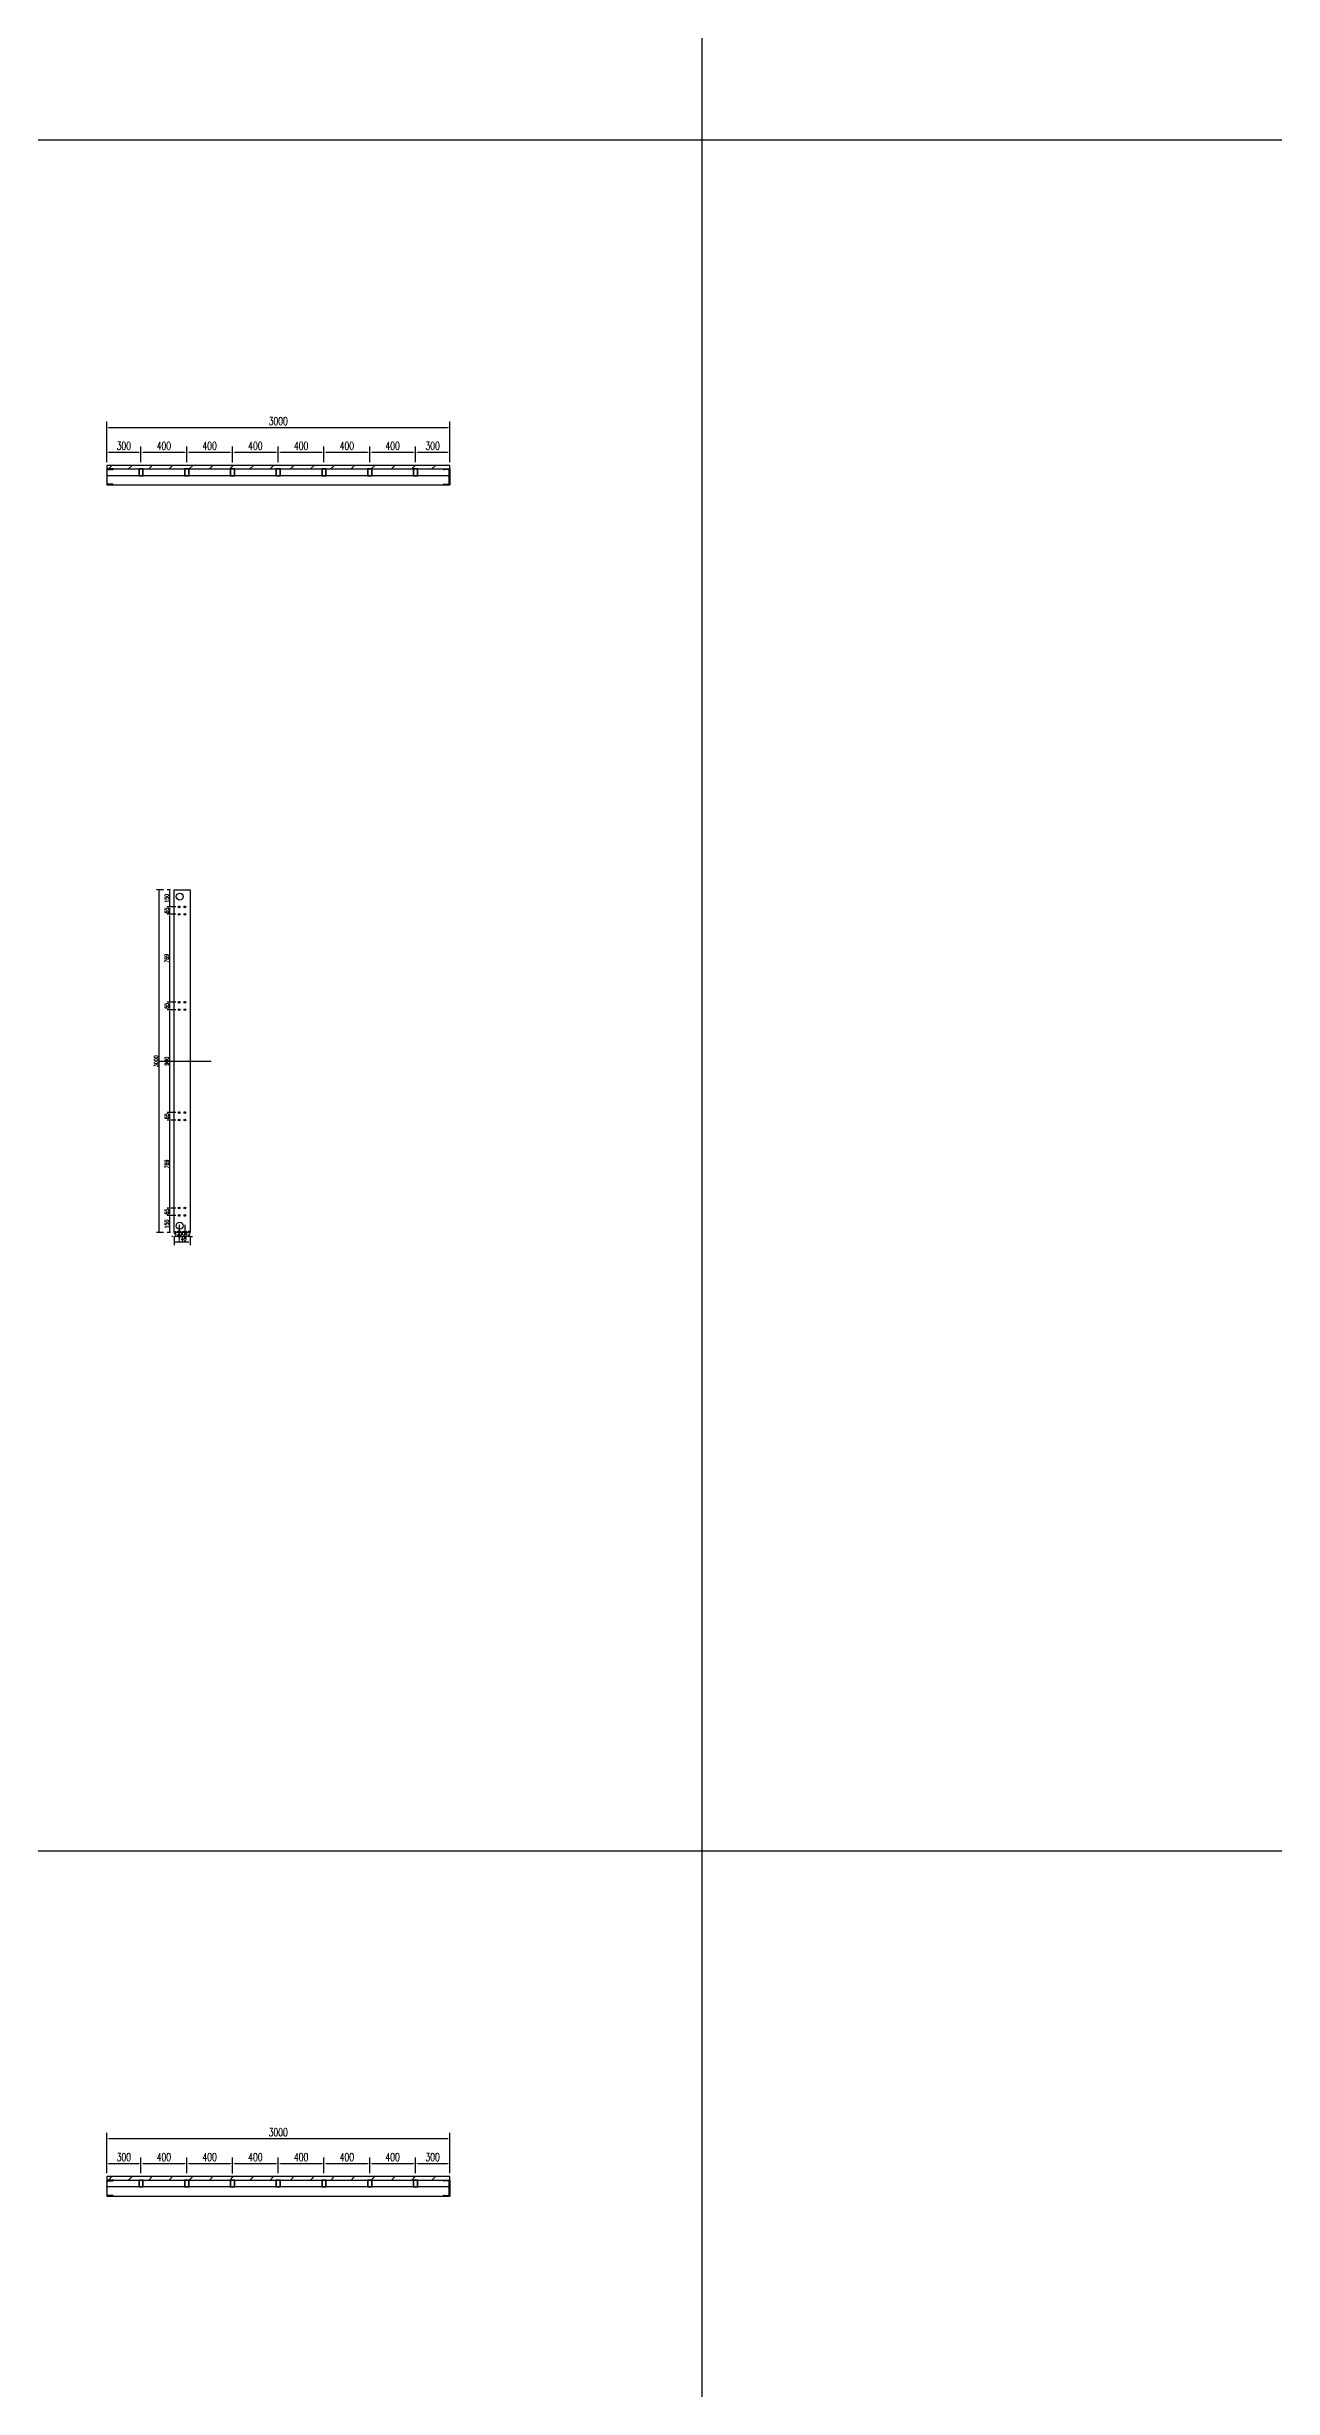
# Model space of a CAD drawing. Extents: x 10241 to 1500931, y -537358 to 142253.
# Drawn here: x 1097150 to 1107872, y 12893 to 33379 of the extents above; entities that cross this region are included whole.
import ezdxf

# ---------------------------------------------------------------- set-up
doc = ezdxf.new("R2010")
doc.units = 0
doc.header["$LTSCALE"] = 1000
doc.header["$MEASUREMENT"] = 0
for name, color, linetype in [('14#槽钢', 3, 'Continuous'), ('PUB_DIM', 3, 'Continuous'), ('W-STEEL_FRAME钢架', 3, 'Continuous'), ('W-STEEL_KEEL钢龙骨', 5, 'Continuous'), ('W-WOOD_FLOOR木地板', 30, 'Continuous'), ('钢架', 90, 'Continuous')]:
    doc.layers.add(name, color=color, linetype=linetype)
doc.styles.add('STANDARD_T3', font='simplex.shx', dxfattribs={"width": 0.7, "bigfont": 'gbcbig.shx'})
doc.dimstyles.new('W&&10', dxfattribs={"dimtxt": 35, "dimasz": 10, "dimexe": 25, "dimexo": 30, "dimgap": 10, "dimtad": 1, "dimdec": 0, "dimzin": 0, "dimdsep": 46, "dimtxsty": 'STANDARD_T3', "dimcen": 0.09, "dimclrd": 1, "dimclre": 1, "dimclrt": 7, "dimazin": 2, "dimtfac": 1, "dimtdec": 0, "dimtix": 1, "dimtmove": 2, "dimatfit": 3, "dimfxl": 100, "dimtolj": 1, "dimtzin": 0, "dimarcsym": 0})
doc.dimstyles.new('W&&20', dxfattribs={"dimtxt": 70, "dimasz": 20, "dimexe": 50, "dimexo": 60, "dimgap": 20, "dimtad": 1, "dimdec": 0, "dimzin": 0, "dimdsep": 46, "dimtxsty": 'STANDARD_T3', "dimcen": 0.09, "dimclrd": 1, "dimclre": 1, "dimclrt": 7, "dimazin": 2, "dimtfac": 1, "dimtdec": 0, "dimtix": 1, "dimtmove": 2, "dimatfit": 3, "dimfxl": 100, "dimtolj": 1, "dimtzin": 0, "dimarcsym": 0})

# ---------------------------------------------------------------- blocks, each defined once
blk = doc.blocks.new('*U51')
at = {"layer": '14#槽钢'}
blk.add_lwpolyline([(0, 29946), (0, -29946)], dxfattribs=at)
blk = doc.blocks.new('*U52')
at = {"layer": '14#槽钢', "color": 0, "linetype": 'ByBlock', "lineweight": -2, "transparency": 16777216}
blk.add_blockref('*U51', (65285, 0), dxfattribs=at)
blk = doc.blocks.new('*D167')
at = {"layer": 'Defpoints', "color": 0, "transparency": 16777216}
for p in [(1098226, 23154), (1098307, 23154), (1098262, 23004)]:
    blk.add_point(p, dxfattribs=at)
at = {"layer": 'W-STEEL_FRAME钢架', "color": 1, "lineweight": -2, "transparency": 16777216}
for p, q in [((1098277, 23154), (1098201, 23154)), ((1098232, 23004), (1098201, 23004)), ((1098226, 23014), (1098226, 23144))]:
    blk.add_line(p, q, dxfattribs=at)
at = {"layer": 'W-STEEL_FRAME钢架', "color": 1, "transparency": 16777216}
for points in [[(1098224, 23144), (1098227, 23144), (1098226, 23154)], [(1098224, 23014), (1098227, 23014), (1098226, 23004)]]:
    blk.add_solid(points, dxfattribs=at)
at = {"layer": 'W-STEEL_FRAME钢架', "color": 7, "transparency": 16777216, "insert": (1098198, 23079), "char_height": 35, "attachment_point": 5, "rotation": 90, "style": 'STANDARD_T3'}
blk.add_mtext('\\A1;150', dxfattribs=at)
blk = doc.blocks.new('*D168')
at = {"layer": 'Defpoints', "color": 0, "transparency": 16777216}
for p in [(1098226, 23219), (1098307, 23219), (1098307, 23154)]:
    blk.add_point(p, dxfattribs=at)
at = {"layer": 'W-STEEL_FRAME钢架', "color": 1, "lineweight": -2, "transparency": 16777216}
for p, q in [((1098277, 23219), (1098201, 23219)), ((1098277, 23154), (1098201, 23154)), ((1098226, 23164), (1098226, 23209))]:
    blk.add_line(p, q, dxfattribs=at)
at = {"layer": 'W-STEEL_FRAME钢架', "color": 1, "transparency": 16777216}
for points in [[(1098224, 23209), (1098227, 23209), (1098226, 23219)], [(1098224, 23164), (1098227, 23164), (1098226, 23154)]]:
    blk.add_solid(points, dxfattribs=at)
at = {"layer": 'W-STEEL_FRAME钢架', "color": 7, "transparency": 16777216, "insert": (1098198, 23187), "char_height": 35, "attachment_point": 5, "rotation": 90, "style": 'STANDARD_T3'}
blk.add_mtext('\\A1;65', dxfattribs=at)
blk = doc.blocks.new('*D169')
at = {"layer": 'Defpoints', "color": 0, "transparency": 16777216}
for p in [(1098226, 23989), (1098307, 23989), (1098307, 23219)]:
    blk.add_point(p, dxfattribs=at)
at = {"layer": 'W-STEEL_FRAME钢架', "color": 1, "lineweight": -2, "transparency": 16777216}
for p, q in [((1098277, 23989), (1098201, 23989)), ((1098226, 23229), (1098226, 23979)), ((1098277, 23219), (1098201, 23219))]:
    blk.add_line(p, q, dxfattribs=at)
at = {"layer": 'W-STEEL_FRAME钢架', "color": 1, "transparency": 16777216}
for points in [[(1098224, 23979), (1098227, 23979), (1098226, 23989)], [(1098224, 23229), (1098227, 23229), (1098226, 23219)]]:
    blk.add_solid(points, dxfattribs=at)
at = {"layer": 'W-STEEL_FRAME钢架', "color": 7, "transparency": 16777216, "insert": (1098198, 23604), "char_height": 35, "attachment_point": 5, "rotation": 90, "style": 'STANDARD_T3'}
blk.add_mtext('\\A1;769', dxfattribs=at)
blk = doc.blocks.new('*D170')
at = {"layer": 'Defpoints', "color": 0, "transparency": 16777216}
for p in [(1098226, 24054), (1098307, 24054), (1098307, 23989)]:
    blk.add_point(p, dxfattribs=at)
at = {"layer": 'W-STEEL_FRAME钢架', "color": 1, "lineweight": -2, "transparency": 16777216}
for p, q in [((1098277, 24054), (1098201, 24054)), ((1098277, 23989), (1098201, 23989)), ((1098226, 23999), (1098226, 24044))]:
    blk.add_line(p, q, dxfattribs=at)
at = {"layer": 'W-STEEL_FRAME钢架', "color": 1, "transparency": 16777216}
for points in [[(1098224, 24044), (1098227, 24044), (1098226, 24054)], [(1098224, 23999), (1098227, 23999), (1098226, 23989)]]:
    blk.add_solid(points, dxfattribs=at)
at = {"layer": 'W-STEEL_FRAME钢架', "color": 7, "transparency": 16777216, "insert": (1098198, 24022), "char_height": 35, "attachment_point": 5, "rotation": 90, "style": 'STANDARD_T3'}
blk.add_mtext('\\A1;65', dxfattribs=at)
blk = doc.blocks.new('*D171')
at = {"layer": 'Defpoints', "color": 0, "transparency": 16777216}
for p in [(1098226, 24954), (1098307, 24954), (1098307, 24054)]:
    blk.add_point(p, dxfattribs=at)
at = {"layer": 'W-STEEL_FRAME钢架', "color": 1, "lineweight": -2, "transparency": 16777216}
for p, q in [((1098277, 24954), (1098201, 24954)), ((1098226, 24064), (1098226, 24944)), ((1098277, 24054), (1098201, 24054))]:
    blk.add_line(p, q, dxfattribs=at)
at = {"layer": 'W-STEEL_FRAME钢架', "color": 1, "transparency": 16777216}
for points in [[(1098224, 24944), (1098227, 24944), (1098226, 24954)], [(1098224, 24064), (1098227, 24064), (1098226, 24054)]]:
    blk.add_solid(points, dxfattribs=at)
at = {"layer": 'W-STEEL_FRAME钢架', "color": 7, "transparency": 16777216, "insert": (1098198, 24504), "char_height": 35, "attachment_point": 5, "rotation": 90, "style": 'STANDARD_T3'}
blk.add_mtext('\\A1;900', dxfattribs=at)
blk = doc.blocks.new('*D172')
at = {"layer": 'Defpoints', "color": 0, "transparency": 16777216}
for p in [(1098226, 25854), (1098307, 25854), (1098307, 25789)]:
    blk.add_point(p, dxfattribs=at)
at = {"layer": 'W-STEEL_FRAME钢架', "color": 1, "lineweight": -2, "transparency": 16777216}
for p, q in [((1098277, 25854), (1098201, 25854)), ((1098226, 25799), (1098226, 25844)), ((1098277, 25789), (1098201, 25789))]:
    blk.add_line(p, q, dxfattribs=at)
at = {"layer": 'W-STEEL_FRAME钢架', "color": 1, "transparency": 16777216}
for points in [[(1098224, 25844), (1098227, 25844), (1098226, 25854)], [(1098224, 25799), (1098227, 25799), (1098226, 25789)]]:
    blk.add_solid(points, dxfattribs=at)
at = {"layer": 'W-STEEL_FRAME钢架', "color": 7, "transparency": 16777216, "insert": (1098198, 25822), "char_height": 35, "attachment_point": 5, "rotation": 90, "style": 'STANDARD_T3'}
blk.add_mtext('\\A1;65', dxfattribs=at)
blk = doc.blocks.new('*D173')
at = {"layer": 'Defpoints', "color": 0, "transparency": 16777216}
for p in [(1098226, 26004), (1098262, 26004), (1098307, 25854)]:
    blk.add_point(p, dxfattribs=at)
at = {"layer": 'W-STEEL_FRAME钢架', "color": 1, "lineweight": -2, "transparency": 16777216}
for p, q in [((1098232, 26004), (1098201, 26004)), ((1098277, 25854), (1098201, 25854)), ((1098226, 25864), (1098226, 25994))]:
    blk.add_line(p, q, dxfattribs=at)
at = {"layer": 'W-STEEL_FRAME钢架', "color": 1, "transparency": 16777216}
for points in [[(1098224, 25994), (1098227, 25994), (1098226, 26004)], [(1098224, 25864), (1098227, 25864), (1098226, 25854)]]:
    blk.add_solid(points, dxfattribs=at)
at = {"layer": 'W-STEEL_FRAME钢架', "color": 7, "transparency": 16777216, "insert": (1098198, 25929), "char_height": 35, "attachment_point": 5, "rotation": 90, "style": 'STANDARD_T3'}
blk.add_mtext('\\A1;150', dxfattribs=at)
blk = doc.blocks.new('*D174')
at = {"layer": 'Defpoints', "color": 0, "transparency": 16777216}
for p in [(1098262, 23004), (1098402, 23004), (1098262, 22919)]:
    blk.add_point(p, dxfattribs=at)
at = {"layer": 'W-STEEL_FRAME钢架', "color": 1, "lineweight": -2, "transparency": 16777216}
for p, q in [((1098262, 22974), (1098262, 22894)), ((1098402, 22974), (1098402, 22894)), ((1098392, 22919), (1098272, 22919))]:
    blk.add_line(p, q, dxfattribs=at)
at = {"layer": 'W-STEEL_FRAME钢架', "color": 1, "transparency": 16777216}
for points in [[(1098272, 22920), (1098272, 22917), (1098262, 22919)], [(1098392, 22920), (1098392, 22917), (1098402, 22919)]]:
    blk.add_solid(points, dxfattribs=at)
at = {"layer": 'W-STEEL_FRAME钢架', "color": 7, "transparency": 16777216, "insert": (1098332, 22946), "char_height": 35, "attachment_point": 5, "style": 'STANDARD_T3'}
blk.add_mtext('\\A1;140', dxfattribs=at)
blk = doc.blocks.new('*D175')
at = {"layer": 'Defpoints', "color": 0, "transparency": 16777216}
for p in [(1098357, 23154), (1098357, 22971), (1098402, 23004)]:
    blk.add_point(p, dxfattribs=at)
at = {"layer": 'W-STEEL_FRAME钢架', "color": 1, "lineweight": -2, "transparency": 16777216}
for p, q in [((1098347, 22971), (1098337, 22971)), ((1098357, 23071), (1098357, 22946)), ((1098402, 22971), (1098357, 22971)), ((1098402, 22974), (1098402, 22946)), ((1098412, 22971), (1098422, 22971))]:
    blk.add_line(p, q, dxfattribs=at)
at = {"layer": 'W-STEEL_FRAME钢架', "color": 1, "transparency": 16777216}
for points in [[(1098347, 22973), (1098347, 22970), (1098357, 22971)], [(1098412, 22973), (1098412, 22970), (1098402, 22971)]]:
    blk.add_solid(points, dxfattribs=at)
at = {"layer": 'W-STEEL_FRAME钢架', "color": 7, "transparency": 16777216, "insert": (1098379, 22999), "char_height": 35, "attachment_point": 5, "style": 'STANDARD_T3'}
blk.add_mtext('\\A1;45', dxfattribs=at)
blk = doc.blocks.new('*D176')
at = {"layer": 'Defpoints', "color": 0, "transparency": 16777216}
for p in [(1098307, 23154), (1098357, 23154), (1098307, 22971)]:
    blk.add_point(p, dxfattribs=at)
at = {"layer": 'W-STEEL_FRAME钢架', "color": 1, "lineweight": -2, "transparency": 16777216}
for p, q in [((1098297, 22971), (1098287, 22971)), ((1098307, 23071), (1098307, 22946)), ((1098357, 22971), (1098307, 22971)), ((1098357, 23071), (1098357, 22946)), ((1098367, 22971), (1098377, 22971))]:
    blk.add_line(p, q, dxfattribs=at)
at = {"layer": 'W-STEEL_FRAME钢架', "color": 1, "transparency": 16777216}
for points in [[(1098297, 22973), (1098297, 22970), (1098307, 22971)], [(1098367, 22973), (1098367, 22970), (1098357, 22971)]]:
    blk.add_solid(points, dxfattribs=at)
at = {"layer": 'W-STEEL_FRAME钢架', "color": 7, "transparency": 16777216, "insert": (1098332, 22999), "char_height": 35, "attachment_point": 5, "style": 'STANDARD_T3'}
blk.add_mtext('\\A1;50', dxfattribs=at)
blk = doc.blocks.new('*D165')
at = {"layer": 'Defpoints', "color": 0, "transparency": 16777216}
for p in [(1098307, 23154), (1098262, 23004), (1098262, 22971)]:
    blk.add_point(p, dxfattribs=at)
at = {"layer": 'W-STEEL_FRAME钢架', "color": 1, "lineweight": -2, "transparency": 16777216}
for p, q in [((1098252, 22971), (1098242, 22971)), ((1098262, 22974), (1098262, 22946)), ((1098307, 22971), (1098262, 22971)), ((1098307, 23071), (1098307, 22946)), ((1098317, 22971), (1098327, 22971))]:
    blk.add_line(p, q, dxfattribs=at)
at = {"layer": 'W-STEEL_FRAME钢架', "color": 1, "transparency": 16777216}
for points in [[(1098252, 22973), (1098252, 22970), (1098262, 22971)], [(1098317, 22973), (1098317, 22970), (1098307, 22971)]]:
    blk.add_solid(points, dxfattribs=at)
at = {"layer": 'W-STEEL_FRAME钢架', "color": 7, "transparency": 16777216, "insert": (1098284, 22999), "char_height": 35, "attachment_point": 5, "style": 'STANDARD_T3'}
blk.add_mtext('\\A1;45', dxfattribs=at)
blk = doc.blocks.new('*D166')
at = {"layer": 'Defpoints', "color": 0, "transparency": 16777216}
for p in [(1098133, 26004), (1098201, 26004), (1098201, 23004)]:
    blk.add_point(p, dxfattribs=at)
at = {"layer": 'W-STEEL_FRAME钢架', "color": 1, "lineweight": -2, "transparency": 16777216}
for p, q in [((1098171, 26004), (1098108, 26004)), ((1098133, 23014), (1098133, 25994)), ((1098171, 23004), (1098108, 23004))]:
    blk.add_line(p, q, dxfattribs=at)
at = {"layer": 'W-STEEL_FRAME钢架', "color": 1, "transparency": 16777216}
for points in [[(1098131, 25994), (1098134, 25994), (1098133, 26004)], [(1098131, 23014), (1098134, 23014), (1098133, 23004)]]:
    blk.add_solid(points, dxfattribs=at)
at = {"layer": 'W-STEEL_FRAME钢架', "color": 7, "transparency": 16777216, "insert": (1098105, 24504), "char_height": 35, "attachment_point": 5, "rotation": 90, "style": 'STANDARD_T3'}
blk.add_mtext('\\A1;3000', dxfattribs=at)
blk = doc.blocks.new('*D177')
at = {"layer": 'Defpoints', "color": 0, "transparency": 16777216}
for p in [(1098226, 25019), (1098307, 25019), (1098307, 24954)]:
    blk.add_point(p, dxfattribs=at)
at = {"layer": 'W-STEEL_FRAME钢架', "color": 1, "lineweight": -2, "transparency": 16777216}
for p, q in [((1098277, 25019), (1098201, 25019)), ((1098226, 24964), (1098226, 25009)), ((1098277, 24954), (1098201, 24954))]:
    blk.add_line(p, q, dxfattribs=at)
at = {"layer": 'W-STEEL_FRAME钢架', "color": 1, "transparency": 16777216}
for points in [[(1098224, 25009), (1098227, 25009), (1098226, 25019)], [(1098224, 24964), (1098227, 24964), (1098226, 24954)]]:
    blk.add_solid(points, dxfattribs=at)
at = {"layer": 'W-STEEL_FRAME钢架', "color": 7, "transparency": 16777216, "insert": (1098198, 24987), "char_height": 35, "attachment_point": 5, "rotation": 90, "style": 'STANDARD_T3'}
blk.add_mtext('\\A1;65', dxfattribs=at)
blk = doc.blocks.new('*D178')
at = {"layer": 'Defpoints', "color": 0, "transparency": 16777216}
for p in [(1098226, 25789), (1098262, 25789), (1098307, 25019)]:
    blk.add_point(p, dxfattribs=at)
at = {"layer": 'W-STEEL_FRAME钢架', "color": 1, "lineweight": -2, "transparency": 16777216}
for p, q in [((1098232, 25789), (1098201, 25789)), ((1098226, 25029), (1098226, 25779)), ((1098277, 25019), (1098201, 25019))]:
    blk.add_line(p, q, dxfattribs=at)
at = {"layer": 'W-STEEL_FRAME钢架', "color": 1, "transparency": 16777216}
for points in [[(1098224, 25779), (1098227, 25779), (1098226, 25789)], [(1098224, 25029), (1098227, 25029), (1098226, 25019)]]:
    blk.add_solid(points, dxfattribs=at)
at = {"layer": 'W-STEEL_FRAME钢架', "color": 7, "transparency": 16777216, "insert": (1098198, 25404), "char_height": 35, "attachment_point": 5, "rotation": 90, "style": 'STANDARD_T3'}
blk.add_mtext('\\A1;769', dxfattribs=at)
blk = doc.blocks.new('14a槽钢')
at = {"layer": '钢架'}
h = blk.add_hatch(dxfattribs=at)
h.set_pattern_fill('STEEL', color=4, scale=10)
h.set_pattern_definition([(50.389312, (-1352470.2, 1293523.579), (-9.2899201, 11.2253202), []), (50.389312, (-1352470.2, 1293531.516), (-9.2899201, 11.2253202), [])])
edge = h.paths.add_edge_path()
edge.add_ellipse((-1332250, 1115678), major_axis=(-3.26, 5.03), ratio=0.900468, start_angle=55.3931, end_angle=130.6069)
edge.add_line((-1332252, 1115673), (-1332208, 1115673))
edge.add_ellipse((-1332208, 1115667), major_axis=(0, 6), ratio=0.827586, start_angle=270, end_angle=360, ccw=False)
edge.add_line((-1332203, 1115667), (-1332203, 1115551))
edge.add_ellipse((-1332208, 1115551), major_axis=(0, 6), ratio=0.827586, start_angle=180, end_angle=270, ccw=False)
edge.add_line((-1332208, 1115545), (-1332251, 1115545))
edge.add_ellipse((-1332250, 1115540), major_axis=(3.82, 3.82), ratio=1, start_angle=49.2445, end_angle=141.5341)
edge.add_line((-1332256, 1115539), (-1332198, 1115539))
edge.add_line((-1332198, 1115539), (-1332198, 1115679))
edge.add_line((-1332198, 1115679), (-1332256, 1115679))
for p, q in [((-1332256, 1115679, 0), (-1332198, 1115679, 0)), ((-1332198, 1115539, 0), (-1332256, 1115539, 0)), ((-1332208, 1115673, 0), (-1332251, 1115673, 0)), ((-1332251, 1115545, 0), (-1332208, 1115545, 0)), ((-1332246, 1115679, 0), (-1332246, 1115679, 0)), ((-1332246, 1115539, 0), (-1332246, 1115539, 0)), ((-1332203, 1115551, 0), (-1332203, 1115667, 0)), ((-1332198, 1115679, 0), (-1332198, 1115539, 0))]:
    blk.add_line(p, q, dxfattribs=at)
for centre, start_param, end_param in [((-1332251, 1115679, 0), 1.570796, 3.141593), ((-1332251, 1115539, 0), 0, 1.570796), ((-1332208, 1115667, 0), 4.712389, 6.283185), ((-1332208, 1115667, 0), 4.712389, 6.283185), ((-1332208, 1115551, 0), 3.141593, 4.712389)]:
    blk.add_ellipse(centre, major_axis=(0, 6), ratio=0.827586, start_param=start_param, end_param=end_param, dxfattribs=at)
blk = doc.blocks.new('*D329')
at = {"color": 1, "lineweight": -2, "transparency": 16777216}
for p, q in [((1097673, 29776), (1097673, 30100)), ((1097693, 30050), (1100653, 30050)), ((1100673, 29776), (1100673, 30100))]:
    blk.add_line(p, q, dxfattribs=at)
at = {"color": 1, "transparency": 16777216}
for points in [[(1097693, 30054), (1097693, 30047), (1097673, 30050)], [(1100653, 30054), (1100653, 30047), (1100673, 30050)]]:
    blk.add_solid(points, dxfattribs=at)
at = {"layer": 'Defpoints', "color": 0, "transparency": 16777216}
for p in [(1100673, 30050), (1097673, 29716), (1100673, 29716)]:
    blk.add_point(p, dxfattribs=at)
at = {"color": 7, "transparency": 16777216, "insert": (1099173, 30105), "char_height": 70, "attachment_point": 5, "style": 'STANDARD_T3'}
blk.add_mtext('\\A1;3000', dxfattribs=at)
blk = doc.blocks.new('ganglonggu')
at = {"layer": 'W-STEEL_KEEL钢龙骨'}
for points in [[(-1338169, 1115605), (-1338129, 1115605), (-1338129, 1115665), (-1338169, 1115665)], [(-1338166, 1115608), (-1338132, 1115608), (-1338132, 1115662), (-1338166, 1115662)]]:
    blk.add_lwpolyline(points, close=True, dxfattribs=at)
blk = doc.blocks.new('*U327')
blk.add_blockref('ganglonggu', (1338149, -1115635))
blk = doc.blocks.new('*U328')
at = {"layer": 'W-STEEL_KEEL钢龙骨', "color": 0, "linetype": 'ByBlock', "lineweight": -2}
for p in [(0, 0), (400, 0), (800, 0), (1200, 0), (1600, 0), (2000, 0)]:
    blk.add_blockref('*U327', p, dxfattribs=at)
at = {"layer": 'W-STEEL_KEEL钢龙骨', "color": 0, "linetype": 'ByBlock', "lineweight": -2, "transparency": 16777216}
blk.add_blockref('*U327', (2400, 0), dxfattribs=at)
blk = doc.blocks.new('*D330')
at = {"layer": 'Defpoints', "color": 0, "transparency": 16777216}
for p in [(1097973, 29833), (1097673, 29686), (1097973, 29686)]:
    blk.add_point(p, dxfattribs=at)
at = {"layer": 'PUB_DIM', "color": 1, "lineweight": -2, "transparency": 16777216}
for p, q in [((1097673, 29746), (1097673, 29883)), ((1097693, 29833), (1097953, 29833)), ((1097973, 29746), (1097973, 29883))]:
    blk.add_line(p, q, dxfattribs=at)
at = {"layer": 'PUB_DIM', "color": 1, "transparency": 16777216}
for points in [[(1097693, 29836), (1097693, 29829), (1097673, 29833)], [(1097953, 29836), (1097953, 29829), (1097973, 29833)]]:
    blk.add_solid(points, dxfattribs=at)
at = {"layer": 'PUB_DIM', "color": 7, "transparency": 16777216, "insert": (1097823, 29888), "char_height": 70, "attachment_point": 5, "style": 'STANDARD_T3'}
blk.add_mtext('\\A1;300', dxfattribs=at)
blk = doc.blocks.new('*D331')
at = {"layer": 'Defpoints', "color": 0, "transparency": 16777216}
for p in [(1098373, 29833), (1097973, 29686), (1098373, 29686)]:
    blk.add_point(p, dxfattribs=at)
at = {"layer": 'PUB_DIM', "color": 1, "lineweight": -2, "transparency": 16777216}
for p, q in [((1097973, 29746), (1097973, 29883)), ((1097993, 29833), (1098353, 29833)), ((1098373, 29746), (1098373, 29883))]:
    blk.add_line(p, q, dxfattribs=at)
at = {"layer": 'PUB_DIM', "color": 1, "transparency": 16777216}
for points in [[(1097993, 29836), (1097993, 29829), (1097973, 29833)], [(1098353, 29836), (1098353, 29829), (1098373, 29833)]]:
    blk.add_solid(points, dxfattribs=at)
at = {"layer": 'PUB_DIM', "color": 7, "transparency": 16777216, "insert": (1098173, 29888), "char_height": 70, "attachment_point": 5, "style": 'STANDARD_T3'}
blk.add_mtext('\\A1;400', dxfattribs=at)
blk = doc.blocks.new('*D332')
at = {"layer": 'Defpoints', "color": 0, "transparency": 16777216}
for p in [(1098773, 29833), (1098373, 29686), (1098773, 29683)]:
    blk.add_point(p, dxfattribs=at)
at = {"layer": 'PUB_DIM', "color": 1, "lineweight": -2, "transparency": 16777216}
for p, q in [((1098373, 29746), (1098373, 29883)), ((1098393, 29833), (1098753, 29833)), ((1098773, 29743), (1098773, 29883))]:
    blk.add_line(p, q, dxfattribs=at)
at = {"layer": 'PUB_DIM', "color": 1, "transparency": 16777216}
for points in [[(1098393, 29836), (1098393, 29829), (1098373, 29833)], [(1098753, 29836), (1098753, 29829), (1098773, 29833)]]:
    blk.add_solid(points, dxfattribs=at)
at = {"layer": 'PUB_DIM', "color": 7, "transparency": 16777216, "insert": (1098573, 29888), "char_height": 70, "attachment_point": 5, "style": 'STANDARD_T3'}
blk.add_mtext('\\A1;400', dxfattribs=at)
blk = doc.blocks.new('*D333')
at = {"layer": 'Defpoints', "color": 0, "transparency": 16777216}
for p in [(1099173, 29833), (1098773, 29683), (1099173, 29686)]:
    blk.add_point(p, dxfattribs=at)
at = {"layer": 'PUB_DIM', "color": 1, "lineweight": -2, "transparency": 16777216}
for p, q in [((1098773, 29743), (1098773, 29883)), ((1098793, 29833), (1099153, 29833)), ((1099173, 29746), (1099173, 29883))]:
    blk.add_line(p, q, dxfattribs=at)
at = {"layer": 'PUB_DIM', "color": 1, "transparency": 16777216}
for points in [[(1098793, 29836), (1098793, 29829), (1098773, 29833)], [(1099153, 29836), (1099153, 29829), (1099173, 29833)]]:
    blk.add_solid(points, dxfattribs=at)
at = {"layer": 'PUB_DIM', "color": 7, "transparency": 16777216, "insert": (1098973, 29888), "char_height": 70, "attachment_point": 5, "style": 'STANDARD_T3'}
blk.add_mtext('\\A1;400', dxfattribs=at)
blk = doc.blocks.new('*D334')
at = {"layer": 'Defpoints', "color": 0, "transparency": 16777216}
for p in [(1099573, 29833), (1099173, 29686), (1099573, 29686)]:
    blk.add_point(p, dxfattribs=at)
at = {"layer": 'PUB_DIM', "color": 1, "lineweight": -2, "transparency": 16777216}
for p, q in [((1099173, 29746), (1099173, 29883)), ((1099193, 29833), (1099553, 29833)), ((1099573, 29746), (1099573, 29883))]:
    blk.add_line(p, q, dxfattribs=at)
at = {"layer": 'PUB_DIM', "color": 1, "transparency": 16777216}
for points in [[(1099193, 29836), (1099193, 29829), (1099173, 29833)], [(1099553, 29836), (1099553, 29829), (1099573, 29833)]]:
    blk.add_solid(points, dxfattribs=at)
at = {"layer": 'PUB_DIM', "color": 7, "transparency": 16777216, "insert": (1099373, 29888), "char_height": 70, "attachment_point": 5, "style": 'STANDARD_T3'}
blk.add_mtext('\\A1;400', dxfattribs=at)
blk = doc.blocks.new('*D335')
at = {"layer": 'Defpoints', "color": 0, "transparency": 16777216}
for p in [(1099973, 29833), (1099573, 29686), (1099973, 29686)]:
    blk.add_point(p, dxfattribs=at)
at = {"layer": 'PUB_DIM', "color": 1, "lineweight": -2, "transparency": 16777216}
for p, q in [((1099573, 29746), (1099573, 29883)), ((1099593, 29833), (1099953, 29833)), ((1099973, 29746), (1099973, 29883))]:
    blk.add_line(p, q, dxfattribs=at)
at = {"layer": 'PUB_DIM', "color": 1, "transparency": 16777216}
for points in [[(1099593, 29836), (1099593, 29829), (1099573, 29833)], [(1099953, 29836), (1099953, 29829), (1099973, 29833)]]:
    blk.add_solid(points, dxfattribs=at)
at = {"layer": 'PUB_DIM', "color": 7, "transparency": 16777216, "insert": (1099773, 29888), "char_height": 70, "attachment_point": 5, "style": 'STANDARD_T3'}
blk.add_mtext('\\A1;400', dxfattribs=at)
blk = doc.blocks.new('*D336')
at = {"layer": 'Defpoints', "color": 0, "transparency": 16777216}
for p in [(1100373, 29833), (1099973, 29686), (1100373, 29686)]:
    blk.add_point(p, dxfattribs=at)
at = {"layer": 'PUB_DIM', "color": 1, "lineweight": -2, "transparency": 16777216}
for p, q in [((1099973, 29746), (1099973, 29883)), ((1099993, 29833), (1100353, 29833)), ((1100373, 29746), (1100373, 29883))]:
    blk.add_line(p, q, dxfattribs=at)
at = {"layer": 'PUB_DIM', "color": 1, "transparency": 16777216}
for points in [[(1099993, 29836), (1099993, 29829), (1099973, 29833)], [(1100353, 29836), (1100353, 29829), (1100373, 29833)]]:
    blk.add_solid(points, dxfattribs=at)
at = {"layer": 'PUB_DIM', "color": 7, "transparency": 16777216, "insert": (1100173, 29888), "char_height": 70, "attachment_point": 5, "style": 'STANDARD_T3'}
blk.add_mtext('\\A1;400', dxfattribs=at)
blk = doc.blocks.new('*D337')
at = {"layer": 'Defpoints', "color": 0, "transparency": 16777216}
for p in [(1100673, 29833), (1100373, 29686), (1100673, 29686)]:
    blk.add_point(p, dxfattribs=at)
at = {"layer": 'PUB_DIM', "color": 1, "lineweight": -2, "transparency": 16777216}
for p, q in [((1100373, 29746), (1100373, 29883)), ((1100393, 29833), (1100653, 29833)), ((1100673, 29746), (1100673, 29883))]:
    blk.add_line(p, q, dxfattribs=at)
at = {"layer": 'PUB_DIM', "color": 1, "transparency": 16777216}
for points in [[(1100393, 29836), (1100393, 29829), (1100373, 29833)], [(1100653, 29836), (1100653, 29829), (1100673, 29833)]]:
    blk.add_solid(points, dxfattribs=at)
at = {"layer": 'PUB_DIM', "color": 7, "transparency": 16777216, "insert": (1100523, 29888), "char_height": 70, "attachment_point": 5, "style": 'STANDARD_T3'}
blk.add_mtext('\\A1;300', dxfattribs=at)
blk = doc.blocks.new('*D351')
at = {"color": 1, "lineweight": -2, "transparency": 16777216}
for p, q in [((1097673, 14804), (1097673, 15127)), ((1097693, 15077), (1100653, 15077)), ((1100673, 14804), (1100673, 15127))]:
    blk.add_line(p, q, dxfattribs=at)
at = {"color": 1, "transparency": 16777216}
for points in [[(1097693, 15081), (1097693, 15074), (1097673, 15077)], [(1100653, 15081), (1100653, 15074), (1100673, 15077)]]:
    blk.add_solid(points, dxfattribs=at)
at = {"layer": 'Defpoints', "color": 0, "transparency": 16777216}
for p in [(1100673, 15077), (1097673, 14744), (1100673, 14744)]:
    blk.add_point(p, dxfattribs=at)
at = {"color": 7, "transparency": 16777216, "insert": (1099173, 15132), "char_height": 70, "attachment_point": 5, "style": 'STANDARD_T3'}
blk.add_mtext('\\A1;3000', dxfattribs=at)
blk = doc.blocks.new('*U349')
blk.add_blockref('ganglonggu', (1338149, -1115635))
blk = doc.blocks.new('*U350')
at = {"layer": 'W-STEEL_KEEL钢龙骨', "color": 0, "linetype": 'ByBlock', "lineweight": -2}
for p in [(0, 0), (400, 0), (800, 0), (1200, 0), (1600, 0), (2000, 0)]:
    blk.add_blockref('*U349', p, dxfattribs=at)
at = {"layer": 'W-STEEL_KEEL钢龙骨', "color": 0, "linetype": 'ByBlock', "lineweight": -2, "transparency": 16777216}
blk.add_blockref('*U349', (2400, 0), dxfattribs=at)
blk = doc.blocks.new('*D352')
at = {"layer": 'Defpoints', "color": 0, "transparency": 16777216}
for p in [(1097973, 14860), (1097673, 14714), (1097973, 14714)]:
    blk.add_point(p, dxfattribs=at)
at = {"layer": 'PUB_DIM', "color": 1, "lineweight": -2, "transparency": 16777216}
for p, q in [((1097673, 14774), (1097673, 14910)), ((1097693, 14860), (1097953, 14860)), ((1097973, 14774), (1097973, 14910))]:
    blk.add_line(p, q, dxfattribs=at)
at = {"layer": 'PUB_DIM', "color": 1, "transparency": 16777216}
for points in [[(1097693, 14863), (1097693, 14857), (1097673, 14860)], [(1097953, 14863), (1097953, 14857), (1097973, 14860)]]:
    blk.add_solid(points, dxfattribs=at)
at = {"layer": 'PUB_DIM', "color": 7, "transparency": 16777216, "insert": (1097823, 14915), "char_height": 70, "attachment_point": 5, "style": 'STANDARD_T3'}
blk.add_mtext('\\A1;300', dxfattribs=at)
blk = doc.blocks.new('*D353')
at = {"layer": 'Defpoints', "color": 0, "transparency": 16777216}
for p in [(1098373, 14860), (1097973, 14714), (1098373, 14714)]:
    blk.add_point(p, dxfattribs=at)
at = {"layer": 'PUB_DIM', "color": 1, "lineweight": -2, "transparency": 16777216}
for p, q in [((1097973, 14774), (1097973, 14910)), ((1097993, 14860), (1098353, 14860)), ((1098373, 14774), (1098373, 14910))]:
    blk.add_line(p, q, dxfattribs=at)
at = {"layer": 'PUB_DIM', "color": 1, "transparency": 16777216}
for points in [[(1097993, 14863), (1097993, 14857), (1097973, 14860)], [(1098353, 14863), (1098353, 14857), (1098373, 14860)]]:
    blk.add_solid(points, dxfattribs=at)
at = {"layer": 'PUB_DIM', "color": 7, "transparency": 16777216, "insert": (1098173, 14915), "char_height": 70, "attachment_point": 5, "style": 'STANDARD_T3'}
blk.add_mtext('\\A1;400', dxfattribs=at)
blk = doc.blocks.new('*D354')
at = {"layer": 'Defpoints', "color": 0, "transparency": 16777216}
for p in [(1098773, 14860), (1098373, 14714), (1098773, 14711)]:
    blk.add_point(p, dxfattribs=at)
at = {"layer": 'PUB_DIM', "color": 1, "lineweight": -2, "transparency": 16777216}
for p, q in [((1098373, 14774), (1098373, 14910)), ((1098393, 14860), (1098753, 14860)), ((1098773, 14771), (1098773, 14910))]:
    blk.add_line(p, q, dxfattribs=at)
at = {"layer": 'PUB_DIM', "color": 1, "transparency": 16777216}
for points in [[(1098393, 14863), (1098393, 14857), (1098373, 14860)], [(1098753, 14863), (1098753, 14857), (1098773, 14860)]]:
    blk.add_solid(points, dxfattribs=at)
at = {"layer": 'PUB_DIM', "color": 7, "transparency": 16777216, "insert": (1098573, 14915), "char_height": 70, "attachment_point": 5, "style": 'STANDARD_T3'}
blk.add_mtext('\\A1;400', dxfattribs=at)
blk = doc.blocks.new('*D355')
at = {"layer": 'Defpoints', "color": 0, "transparency": 16777216}
for p in [(1099173, 14860), (1098773, 14711), (1099173, 14714)]:
    blk.add_point(p, dxfattribs=at)
at = {"layer": 'PUB_DIM', "color": 1, "lineweight": -2, "transparency": 16777216}
for p, q in [((1098773, 14771), (1098773, 14910)), ((1098793, 14860), (1099153, 14860)), ((1099173, 14774), (1099173, 14910))]:
    blk.add_line(p, q, dxfattribs=at)
at = {"layer": 'PUB_DIM', "color": 1, "transparency": 16777216}
for points in [[(1098793, 14863), (1098793, 14857), (1098773, 14860)], [(1099153, 14863), (1099153, 14857), (1099173, 14860)]]:
    blk.add_solid(points, dxfattribs=at)
at = {"layer": 'PUB_DIM', "color": 7, "transparency": 16777216, "insert": (1098973, 14915), "char_height": 70, "attachment_point": 5, "style": 'STANDARD_T3'}
blk.add_mtext('\\A1;400', dxfattribs=at)
blk = doc.blocks.new('*D356')
at = {"layer": 'Defpoints', "color": 0, "transparency": 16777216}
for p in [(1099573, 14860), (1099173, 14714), (1099573, 14714)]:
    blk.add_point(p, dxfattribs=at)
at = {"layer": 'PUB_DIM', "color": 1, "lineweight": -2, "transparency": 16777216}
for p, q in [((1099173, 14774), (1099173, 14910)), ((1099193, 14860), (1099553, 14860)), ((1099573, 14774), (1099573, 14910))]:
    blk.add_line(p, q, dxfattribs=at)
at = {"layer": 'PUB_DIM', "color": 1, "transparency": 16777216}
for points in [[(1099193, 14863), (1099193, 14857), (1099173, 14860)], [(1099553, 14863), (1099553, 14857), (1099573, 14860)]]:
    blk.add_solid(points, dxfattribs=at)
at = {"layer": 'PUB_DIM', "color": 7, "transparency": 16777216, "insert": (1099373, 14915), "char_height": 70, "attachment_point": 5, "style": 'STANDARD_T3'}
blk.add_mtext('\\A1;400', dxfattribs=at)
blk = doc.blocks.new('*D357')
at = {"layer": 'Defpoints', "color": 0, "transparency": 16777216}
for p in [(1099973, 14860), (1099573, 14714), (1099973, 14714)]:
    blk.add_point(p, dxfattribs=at)
at = {"layer": 'PUB_DIM', "color": 1, "lineweight": -2, "transparency": 16777216}
for p, q in [((1099573, 14774), (1099573, 14910)), ((1099593, 14860), (1099953, 14860)), ((1099973, 14774), (1099973, 14910))]:
    blk.add_line(p, q, dxfattribs=at)
at = {"layer": 'PUB_DIM', "color": 1, "transparency": 16777216}
for points in [[(1099593, 14863), (1099593, 14857), (1099573, 14860)], [(1099953, 14863), (1099953, 14857), (1099973, 14860)]]:
    blk.add_solid(points, dxfattribs=at)
at = {"layer": 'PUB_DIM', "color": 7, "transparency": 16777216, "insert": (1099773, 14915), "char_height": 70, "attachment_point": 5, "style": 'STANDARD_T3'}
blk.add_mtext('\\A1;400', dxfattribs=at)
blk = doc.blocks.new('*D358')
at = {"layer": 'Defpoints', "color": 0, "transparency": 16777216}
for p in [(1100373, 14860), (1099973, 14714), (1100373, 14714)]:
    blk.add_point(p, dxfattribs=at)
at = {"layer": 'PUB_DIM', "color": 1, "lineweight": -2, "transparency": 16777216}
for p, q in [((1099973, 14774), (1099973, 14910)), ((1099993, 14860), (1100353, 14860)), ((1100373, 14774), (1100373, 14910))]:
    blk.add_line(p, q, dxfattribs=at)
at = {"layer": 'PUB_DIM', "color": 1, "transparency": 16777216}
for points in [[(1099993, 14863), (1099993, 14857), (1099973, 14860)], [(1100353, 14863), (1100353, 14857), (1100373, 14860)]]:
    blk.add_solid(points, dxfattribs=at)
at = {"layer": 'PUB_DIM', "color": 7, "transparency": 16777216, "insert": (1100173, 14915), "char_height": 70, "attachment_point": 5, "style": 'STANDARD_T3'}
blk.add_mtext('\\A1;400', dxfattribs=at)
blk = doc.blocks.new('*D359')
at = {"layer": 'Defpoints', "color": 0, "transparency": 16777216}
for p in [(1100673, 14860), (1100373, 14714), (1100673, 14714)]:
    blk.add_point(p, dxfattribs=at)
at = {"layer": 'PUB_DIM', "color": 1, "lineweight": -2, "transparency": 16777216}
for p, q in [((1100373, 14774), (1100373, 14910)), ((1100393, 14860), (1100653, 14860)), ((1100673, 14774), (1100673, 14910))]:
    blk.add_line(p, q, dxfattribs=at)
at = {"layer": 'PUB_DIM', "color": 1, "transparency": 16777216}
for points in [[(1100393, 14863), (1100393, 14857), (1100373, 14860)], [(1100653, 14863), (1100653, 14857), (1100673, 14860)]]:
    blk.add_solid(points, dxfattribs=at)
at = {"layer": 'PUB_DIM', "color": 7, "transparency": 16777216, "insert": (1100523, 14915), "char_height": 70, "attachment_point": 5, "style": 'STANDARD_T3'}
blk.add_mtext('\\A1;300', dxfattribs=at)

msp = doc.modelspace()

# ---------------------------------------------------------------- hatches: boundary and pattern name
at = {"layer": 'W-WOOD_FLOOR木地板'}
h = msp.add_hatch(dxfattribs=at)
h.set_pattern_fill('木板', color=256, scale=100)
h.set_pattern_definition([(0, (2644029.76, -1105144.35), (0, 125), []), (45, (2644029.76, -1105144.35), (-88.388348, 88.388348), [])])
h.paths.add_polyline_path([(1100673.3, 29716.5), (1097673.3, 29716.5), (1097673.3, 29686.5), (1100673.3, 29686.5)])
h = msp.add_hatch(dxfattribs=at)
h.set_pattern_fill('木板', color=256, scale=100)
h.set_pattern_definition([(0, (2644029.76, -1120117.11), (0, 125), []), (45, (2644029.76, -1120117.11), (-88.388348, 88.388348), [])])
h.paths.add_polyline_path([(1100673.3, 14743.7), (1097673.3, 14743.7), (1097673.3, 14713.7), (1100673.3, 14713.7)])

# ---------------------------------------------------------------- linework, layer by layer
at = {"layer": '14#槽钢'}
for points in [[(1037592.4, 32566), (1124639, 32566)], [(1037592.4, 17593.3), (1124639, 17593.3)]]:
    msp.add_lwpolyline(points, dxfattribs=at)
at = {"layer": 'W-STEEL_FRAME钢架'}
msp.add_line((1098132.7, 24504.2), (1098585.2, 24504.2), dxfattribs=at)
for points in [[(1097673.3, 29546.5), (1100673.3, 29546.5), (1100673.3, 29626.5), (1097673.3, 29626.5)], [(1098261.9, 23004.2), (1098261.9, 26004.2), (1098401.9, 26004.2), (1098401.9, 23004.2)], [(1097673.3, 14573.7), (1100673.3, 14573.7), (1100673.3, 14653.7), (1097673.3, 14653.7)]]:
    msp.add_lwpolyline(points, close=True, dxfattribs=at)
for centre in [(1098311.9, 25944.2), (1098311.9, 23064.2)]:
    msp.add_circle(centre, 30, dxfattribs=at)
at = {"layer": 'W-STEEL_FRAME钢架', "color": 1}
for centre in [(1098306.9, 25854.2), (1098356.9, 25854.2), (1098306.9, 25788.8), (1098356.9, 25788.8), (1098306.9, 25019.5), (1098356.9, 25019.5), (1098306.9, 24954.2), (1098356.9, 24954.2), (1098306.9, 24054.2), (1098306.9, 23988.8), (1098356.9, 24054.2), (1098356.9, 23988.8), (1098306.9, 23219.5), (1098306.9, 23154.2), (1098356.9, 23219.5), (1098356.9, 23154.2)]:
    msp.add_circle(centre, 7.5, dxfattribs=at)
at = {"layer": 'W-WOOD_FLOOR木地板'}
for points in [[(1097673.3, 29686.5), (1100673.3, 29686.5), (1100673.3, 29716.5), (1097673.3, 29716.5)], [(1097673.3, 14713.7), (1100673.3, 14713.7), (1100673.3, 14743.7), (1097673.3, 14743.7)]]:
    msp.add_lwpolyline(points, close=True, dxfattribs=at)

# ---------------------------------------------------------------- block references
at = {"layer": '14#槽钢'}
msp.add_blockref('*U52', (1037592.4, 32566), dxfattribs=at)
at = {"layer": 'W-STEEL_FRAME钢架', "xscale": -1}
for p in [(-234524.5, -1085992.4, 0), (-234524.5, -1100965.2, 0)]:
    msp.add_blockref('14a槽钢', p, dxfattribs=at)
at = {"layer": 'W-STEEL_FRAME钢架'}
for p in [(2432871, -1085992.4, 0), (2432871, -1100965.2, 0)]:
    msp.add_blockref('14a槽钢', p, dxfattribs=at)
at = {"layer": 'W-STEEL_KEEL钢龙骨'}
for name, p in [('*U328', (1097973.3, 29656.5)), ('*U350', (1097973.3, 14683.7))]:
    msp.add_blockref(name, p, dxfattribs=at)

# ---------------------------------------------------------------- dimensions: what is measured, and where the dimension line sits
for base, p1, p2, picture, middle in [((1100673.1, 30050.2), (1097673.3, 29716.5), (1100673.1, 29716.5), '*D329', (1099173.2, 30105.2)), ((1100673.1, 15077.4), (1097673.3, 14743.7), (1100673.1, 14743.7), '*D351', (1099173.2, 15132.4))]:
    dim = msp.add_linear_dim(base=base, p1=p1, p2=p2, dimstyle='W&&20')
    dim.commit()
    dim.dimension.update_dxf_attribs({"geometry": picture, "text_midpoint": middle})
at = {"layer": 'PUB_DIM'}
for base, p1, p2, picture, middle in [((1097973.3, 29832.8), (1097673.3, 29686.5), (1097973.3, 29686.5), '*D330', (1097823.3, 29887.8)), ((1098373.3, 29832.8), (1097973.3, 29686.5), (1098373.3, 29686.5), '*D331', (1098173.3, 29887.8)), ((1098773.3, 29832.8), (1098373.3, 29686.5), (1098773.3, 29683.5), '*D332', (1098573.3, 29887.8)), ((1099173.3, 29832.8), (1098773.3, 29683.5), (1099173.3, 29686.5), '*D333', (1098973.3, 29887.8)), ((1099573.3, 29832.8), (1099173.3, 29686.5), (1099573.3, 29686.5), '*D334', (1099373.3, 29887.8)), ((1099973.3, 29832.8), (1099573.3, 29686.5), (1099973.3, 29686.5), '*D335', (1099773.3, 29887.8)), ((1100373.3, 29832.8), (1099973.3, 29686.5), (1100373.3, 29686.5), '*D336', (1100173.3, 29887.8)), ((1100673.3, 29832.8), (1100373.3, 29686.5), (1100673.3, 29686.5), '*D337', (1100523.3, 29887.8)), ((1097973.3, 14860), (1097673.3, 14713.7), (1097973.3, 14713.7), '*D352', (1097823.3, 14915)), ((1098373.3, 14860), (1097973.3, 14713.7), (1098373.3, 14713.7), '*D353', (1098173.3, 14915)), ((1098773.3, 14860), (1098373.3, 14713.7), (1098773.3, 14710.7), '*D354', (1098573.3, 14915)), ((1099173.3, 14860), (1098773.3, 14710.7), (1099173.3, 14713.7), '*D355', (1098973.3, 14915)), ((1099573.3, 14860), (1099173.3, 14713.7), (1099573.3, 14713.7), '*D356', (1099373.3, 14915)), ((1099973.3, 14860), (1099573.3, 14713.7), (1099973.3, 14713.7), '*D357', (1099773.3, 14915)), ((1100373.3, 14860), (1099973.3, 14713.7), (1100373.3, 14713.7), '*D358', (1100173.3, 14915)), ((1100673.3, 14860), (1100373.3, 14713.7), (1100673.3, 14713.7), '*D359', (1100523.3, 14915))]:
    dim = msp.add_linear_dim(base=base, p1=p1, p2=p2, dimstyle='W&&20', dxfattribs=at)
    dim.commit()
    dim.dimension.update_dxf_attribs({"geometry": picture, "text_midpoint": middle})
at = {"layer": 'W-STEEL_FRAME钢架'}
for base, p1, p2, angle, picture, middle in [((1098132.7, 26004.2), (1098200.5, 23004.2), (1098200.5, 26004.2), 90, '*D166', (1098105.2, 24504.2)), ((1098225.5, 26004.2), (1098306.9, 25854.2), (1098261.9, 26004.2), 90, '*D173', (1098198, 25929.2)), ((1098225.5, 25854.2), (1098306.9, 25788.8), (1098306.9, 25854.2), 90, '*D172', (1098198, 25821.5)), ((1098225.5, 25788.8), (1098306.9, 25019.5), (1098261.9, 25788.8), 90, '*D178', (1098198, 25404.2)), ((1098225.5, 25019.5), (1098306.9, 24954.2), (1098306.9, 25019.5), 90, '*D177', (1098198, 24986.8)), ((1098225.5, 24954.2), (1098306.9, 24054.2), (1098306.9, 24954.2), 90, '*D171', (1098198, 24504.2)), ((1098225.5, 24054.2), (1098306.9, 23988.8), (1098306.9, 24054.2), 90, '*D170', (1098198, 24021.5)), ((1098225.5, 23988.8), (1098306.9, 23219.5), (1098306.9, 23988.8), 90, '*D169', (1098198, 23604.2)), ((1098225.5, 23219.5), (1098306.9, 23154.2), (1098306.9, 23219.5), 90, '*D168', (1098198, 23186.8)), ((1098225.5, 23154.2), (1098261.9, 23004.2), (1098306.9, 23154.2), 90, '*D167', (1098198, 23079.2)), ((1098261.9, 22918.6), (1098401.9, 23004.2), (1098261.9, 23004.2), 180, '*D174', (1098331.9, 22946.1))]:
    dim = msp.add_linear_dim(base=base, p1=p1, p2=p2, angle=angle, dimstyle='W&&10', dxfattribs=at)
    dim.commit()
    dim.dimension.update_dxf_attribs({"geometry": picture, "text_midpoint": middle})
for base, p1, p2, picture, middle in [((1098261.9, 22971.4), (1098306.9, 23154.2), (1098261.9, 23004.2), '*D165', (1098284.4, 22998.9)), ((1098306.9, 22971.4), (1098356.9, 23154.2), (1098306.9, 23154.2), '*D176', (1098331.9, 22998.9)), ((1098356.9, 22971.4), (1098401.9, 23004.2), (1098356.9, 23154.2), '*D175', (1098379.4, 22998.9))]:
    dim = msp.add_linear_dim(base=base, p1=p1, p2=p2, angle=180, dimstyle='W&&10', override={"dimfxlon": 1}, dxfattribs=at)
    dim.commit()
    dim.dimension.update_dxf_attribs({"geometry": picture, "text_midpoint": middle})

doc.saveas('drawing.dxf')
